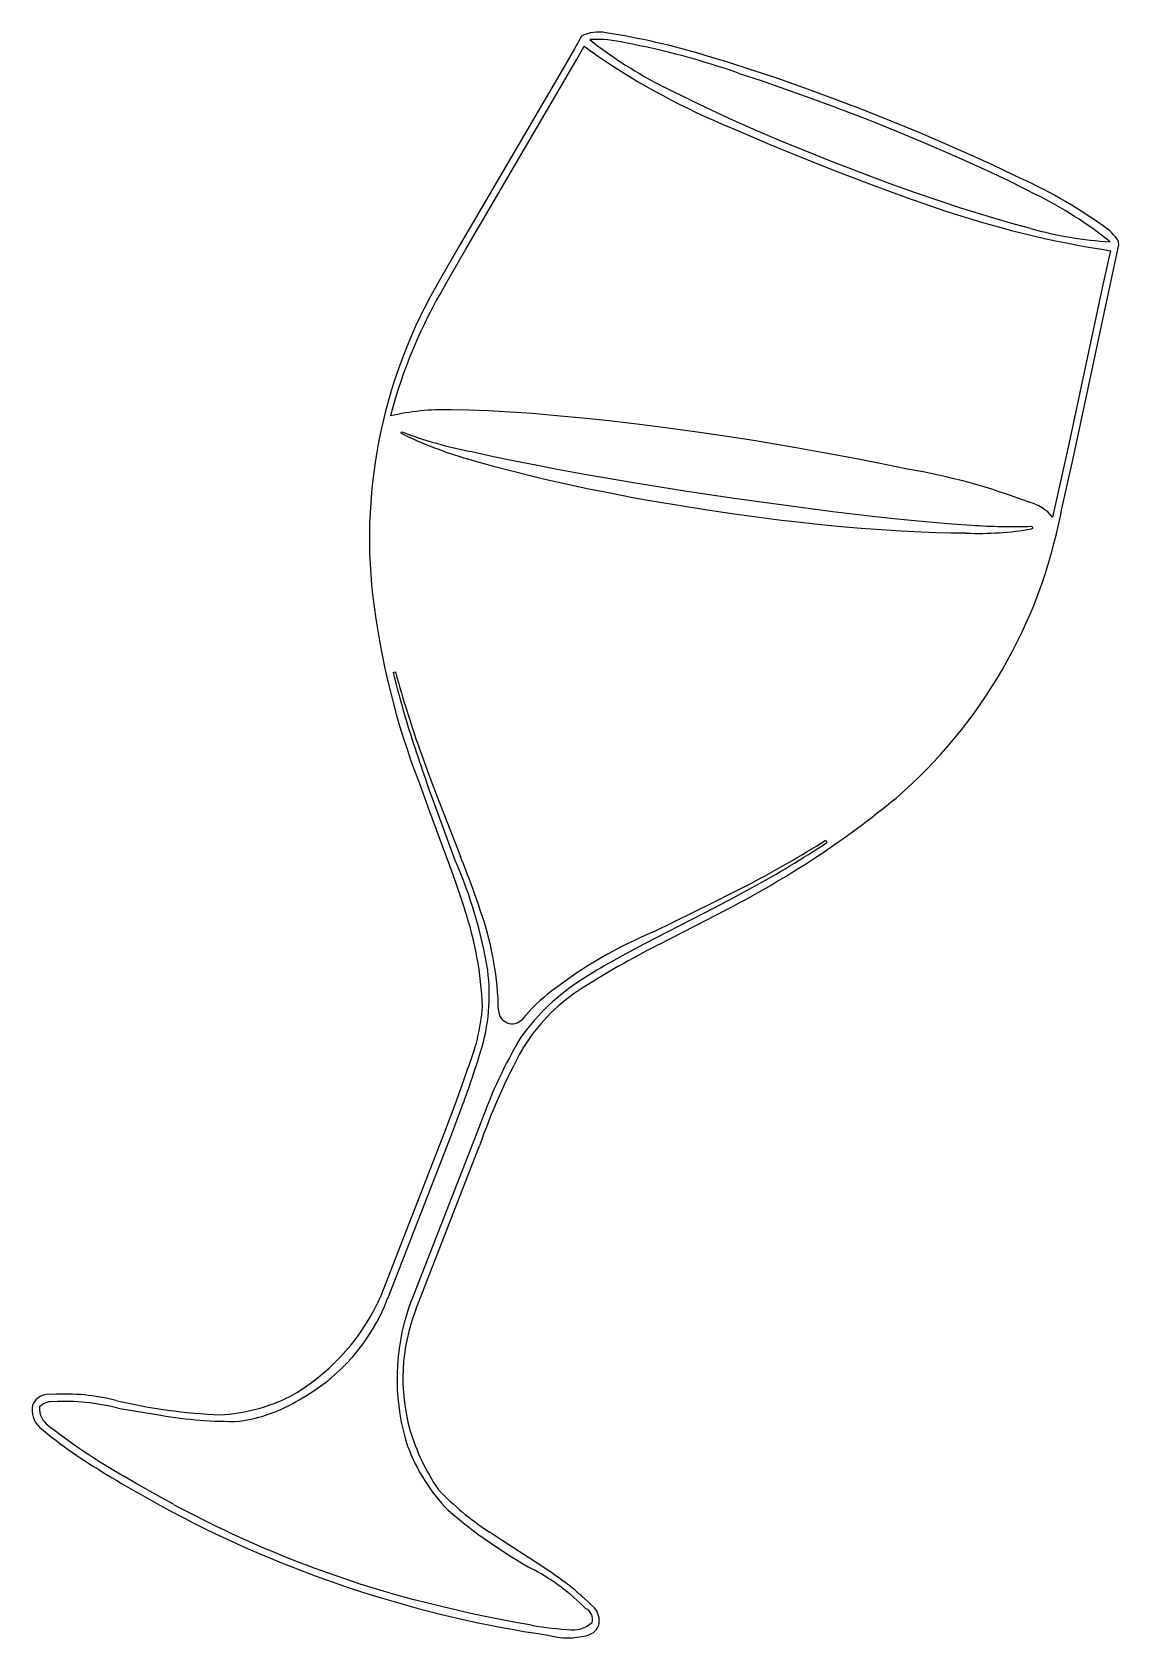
# Model space of a CAD drawing. Extents: x 0.92 to 3.8, y 0.23 to 4.49.
import ezdxf

# ---------------------------------------------------------------- set-up
doc = ezdxf.new("R2010")
doc.units = 0
doc.header["$MEASUREMENT"] = 0
doc.layers.add('Arc', color=6, linetype='CONTINUOUS')
doc.layers.add('Line', color=1, linetype='CONTINUOUS')

msp = doc.modelspace()

# ---------------------------------------------------------------- linework, layer by layer
at = {"layer": 'Arc', "color": 0, "true_color": 0x000000}
for centre, radius, start, end in [((2.4244, 4.3811), 0.1062, 79.647, 115.5542), ((2.4203, 4.1532), 0.3147, 76.1828, 93.4828), ((3.1129, 5.3641), 1.1449, -128.4393, -116.8369), ((2.1392, 2.5398), 1.9694, 73.2539, 81.1113), ((2.1094, 2.4257), 2.0695, 70.6203, 79.2491), ((3.5222, 6.0465), 1.9607, -123.4248, -111.6739), ((3.0301, 2.9661), 1.244, 54.0879, 66.5421), ((3.0976, 3.0823), 1.0887, 51.2727, 63.4742), ((4.1735, 6.5001), 2.6217, -109.0383, -98.6308), ((3.8439, 4.9742), 1.0445, -105.297, -93.5773), ((3.704, 3.8775), 0.1112, 29.6114, 59.9298), ((3.1704, 3.1459), 1.3531, 149.7149, -173.6873), ((3.1649, 3.135), 1.3346, 149.172, 165.4455), ((2.0172, 2.8487), 0.6382, 88.5836, 103.0535), ((2.3984, 4.4535), 1.143, -115.7997, -106.3776), ((2.2824, 4.4143), 1.0563, -110.9903, -100.6), ((2.973, 1.7038), 1.6476, 68.9856, 80.5985), ((3.5383, 3.1321), 0.1126, 38.6133, 76.9248), ((2.3374, 3.4676), 1.3356, -49.1041, -10.9837), ((3.4298, 4.015), 0.8557, -92.1323, -80.5126), ((3.5206, 4.7242), 1.547, -94.0355, -88.1561), ((3.8629, 3.2362), 2.0513, -173.3065, -158.859), ((4.0584, 3.314), 2.2401, -166.4922, -163.4568), ((4.358, 3.4487), 2.5572, -165.1277, -159.9473), ((5.4127, 3.7243), 3.6552, -163.337, -160.1821), ((1.5991, 4.4207), 2.5402, -62.2478, -50.5913), ((1.5012, 4.7663), 2.8601, -62.3782, -57.7992), ((1.6224, 4.4428), 2.5291, -61.4935, -56.2149), ((-0.9193, 1.1322), 3.2, 18.4754, 21.4742), ((0.9242, 1.8041), 1.2224, 9.3181, 23.5591), ((1.1817, 1.8672), 0.9359, 2.369, 18.5077), ((1.3203, 1.8802), 0.8388, 1.0654, 18.4938), ((3.0494, 0.9668), 1.234, 112.8056, 127.3917), ((3.6751, -0.0811), 2.4121, 116.9027, 122.7489), ((1.6376, 1.9361), 0.4972, -17.6308, 7.6134), ((3.2161, 0.6802), 1.5432, 119.4027, 122.7456), ((2.6992, 1.4775), 0.593, 122.4116, 144.1365), ((2.5704, 1.5885), 0.4492, 127.0064, 140.9589), ((2.6481, 1.5335), 0.4987, 123.8575, 148.3634), ((1.5716, 1.9488), 0.5469, -22.6728, -4.4963), ((2.1953, 1.8965), 0.0363, -178.9379, -43.5962), ((3.6559, 1.0042), 1.6362, 151.0963, 161.0065), ((3.3157, 1.1736), 1.2759, 149.3028, 160.5562), ((-0.2153, 2.4933), 2.432, -20.3657, -16.9202), ((1.3318, 1.3632), 0.5621, -60.782, -25.856), ((1.3838, 1.3165), 0.5158, -61.3791, -20.9252), ((2.4716, 0.9195), 0.5813, 163.4237, -162.1256), ((2.412, 0.92), 0.5061, 158.8185, -164.4672), ((0.969, 0.8312), 0.0476, 78.6096, 156.5845), ((0.9762, 0.8134), 0.0456, 83.8714, 130.3971), ((1.0138, 0.3482), 0.5308, 75.6443, 93.8277), ((1.0103, 0.2872), 0.5723, 75.7911, 92.9285), ((1.4755, 2.2382), 1.4148, -103.4912, -92.1584), ((1.3991, 1.2875), 0.4637, -87.1458, -63.4773), ((1.4133, 1.2214), 0.4187, -81.7866, -58.6945), ((0.9895, 0.8377), 0.0654, 169.0909, -134.7846), ((0.9991, 0.8418), 0.0558, 178.6637, -132.0192), ((1.4507, 1.8853), 1.0785, -99.9115, -88.8056), ((1.8038, 1.8262), 1.3458, -129.7383, -120.3338), ((2.0341, 2.163), 1.734, -128.2028, -120.0071), ((2.4551, 0.9401), 0.553, -163.6558, -145.4823), ((2.3667, 0.906), 0.4776, -159.8041, -135.5437), ((2.934, 3.6342), 3.4776, -121.36, -117.5764), ((2.5556, 1.1555), 0.7675, -136.4482, -123.3111), ((2.6952, 3.1816), 2.9467, -118.2943, -104.9253), ((2.8957, 1.5796), 1.3316, -130.7928, -118.8495), ((2.7396, 3.2907), 3.0832, -117.3303, -98.396), ((1.9819, -0.0907), 0.5723, 44.5687, 61.7065), ((1.8188, -0.2963), 0.851, 45.7116, 57.9149), ((2.3758, 0.282), 0.0321, -14.6481, 64.5202), ((2.3714, 0.2778), 0.0545, -11.4909, 40.106), ((2.4035, 1.1693), 0.9161, -99.8649, -93.1752), ((2.3573, 0.3274), 0.0729, -93.5915, -47.2031), ((2.3835, 0.283), 0.0444, -76.7641, -32.1756), ((2.3429, 0.4302), 0.1971, -105.7386, -75.0615)]:
    msp.add_arc(centre, radius, start, end, dxfattribs=at)
at = {"layer": 'Line', "color": 0, "true_color": 0x000000}
for p, q in [((2.3786, 4.4769), (2.3605, 4.4434)), ((2.3605, 4.4434), (2.3275, 4.3861)), ((2.3657, 4.4137), (2.3863, 4.4501)), ((2.3863, 4.4501), (2.4236, 4.4228)), ((2.7667, 4.4074), (2.7067, 4.4257)), ((2.3275, 4.3861), (2.0557, 3.9217)), ((2.3226, 4.3395), (2.3657, 4.4137)), ((2.4236, 4.4228), (2.4421, 4.41)), ((2.8308, 4.3869), (2.7667, 4.4074)), ((2.8986, 4.3641), (2.8308, 4.3869)), ((2.0724, 3.9121), (2.3226, 4.3395)), ((2.6707, 4.3051), (2.596, 4.3426)), ((2.7961, 4.3779), (2.8568, 4.3579)), ((2.8568, 4.3579), (2.9194, 4.3364)), ((2.9699, 4.3389), (2.8986, 4.3641)), ((2.7247, 4.2794), (2.6707, 4.3051)), ((2.9194, 4.3364), (2.9836, 4.3135)), ((3.0444, 4.3116), (2.9699, 4.3389)), ((2.9836, 4.3135), (3.0489, 4.2893)), ((3.122, 4.282), (3.0444, 4.3116)), ((2.7816, 4.2533), (2.7247, 4.2794)), ((3.0489, 4.2893), (3.1481, 4.2511)), ((3.1992, 4.2514), (3.122, 4.282)), ((2.8412, 4.227), (2.7816, 4.2533)), ((2.798, 4.2244), (2.8756, 4.1908)), ((2.9029, 4.2005), (2.8412, 4.227)), ((3.1481, 4.2511), (3.2133, 4.2249)), ((3.2726, 4.2212), (3.1992, 4.2514)), ((3.2133, 4.2249), (3.2769, 4.1985)), ((3.3421, 4.1916), (3.2726, 4.2212)), ((2.8756, 4.1908), (2.962, 4.1551)), ((2.9666, 4.1741), (2.9029, 4.2005)), ((3.0318, 4.1479), (2.9666, 4.1741)), ((3.2769, 4.1985), (3.3387, 4.172)), ((3.3387, 4.172), (3.3983, 4.1456)), ((3.4076, 4.1626), (3.3421, 4.1916)), ((2.962, 4.1551), (3.0578, 4.117)), ((3.1309, 4.1097), (3.0318, 4.1479)), ((3.3983, 4.1456), (3.4552, 4.1195)), ((3.4687, 4.1345), (3.4076, 4.1626)), ((3.5253, 4.1073), (3.4687, 4.1345)), ((3.0578, 4.117), (3.153, 4.0808)), ((3.1962, 4.0855), (3.1309, 4.1097)), ((3.2603, 4.0626), (3.1962, 4.0855)), ((3.4552, 4.1195), (3.5092, 4.0938)), ((3.5092, 4.0938), (3.5838, 4.0564)), ((3.153, 4.0808), (3.2396, 4.0491)), ((3.2396, 4.0491), (3.3183, 4.0218)), ((3.3229, 4.0411), (3.2603, 4.0626)), ((3.3837, 4.0211), (3.3229, 4.0411)), ((3.4704, 3.9941), (3.3837, 4.0211)), ((3.5247, 3.9784), (3.4704, 3.9941)), ((3.5683, 3.9666), (3.5247, 3.9784)), ((2.0557, 3.9217), (2.002, 3.8283)), ((3.7946, 3.8913), (3.8018, 3.9234)), ((3.8018, 3.9234), (3.8007, 3.9324)), ((2.0188, 3.819), (2.0724, 3.9121)), ((3.6803, 3.3573), (3.7946, 3.8913)), ((3.772, 3.8736), (3.7579, 3.8095)), ((3.78, 3.9081), (3.772, 3.8736)), ((3.7579, 3.8095), (3.6671, 3.3873)), ((2.0803, 3.4859), (2.033, 3.4867)), ((2.1324, 3.4839), (2.0803, 3.4859)), ((2.1889, 3.4807), (2.1324, 3.4839)), ((2.2494, 3.4765), (2.1889, 3.4807)), ((2.3136, 3.4711), (2.2494, 3.4765)), ((2.3812, 3.4647), (2.3136, 3.4711)), ((2.4519, 3.4572), (2.3812, 3.4647)), ((2.5252, 3.4487), (2.4519, 3.4572)), ((2.601, 3.4392), (2.5252, 3.4487)), ((1.9009, 3.4265), (1.9021, 3.4278)), ((1.9009, 3.4244), (1.9009, 3.4265)), ((1.9021, 3.4278), (1.904, 3.4281)), ((2.6787, 3.4287), (2.601, 3.4392)), ((2.7582, 3.4172), (2.6787, 3.4287)), ((2.8344, 3.405), (2.7582, 3.4172)), ((2.9469, 3.3859), (2.8344, 3.405)), ((2.0881, 3.3761), (2.146, 3.3632)), ((2.146, 3.3632), (2.1976, 3.3524)), ((3.0152, 3.3737), (2.9469, 3.3859)), ((3.0886, 3.36), (3.0152, 3.3737)), ((3.6671, 3.3873), (3.6263, 3.2023)), ((2.1016, 3.3491), (2.0761, 3.3569)), ((2.1527, 3.3348), (2.1016, 3.3491)), ((2.1912, 3.3246), (2.1527, 3.3348)), ((2.2427, 3.3116), (2.1912, 3.3246)), ((2.1976, 3.3524), (2.2623, 3.3396)), ((2.2623, 3.3396), (2.3142, 3.3297)), ((2.3142, 3.3297), (2.3921, 3.3156)), ((3.165, 3.3451), (3.0886, 3.36)), ((3.2421, 3.3292), (3.165, 3.3451)), ((3.6485, 3.2131), (3.6803, 3.3573)), ((2.2814, 3.3024), (2.2427, 3.3116)), ((2.3461, 3.2878), (2.2814, 3.3024)), ((2.398, 3.2767), (2.3461, 3.2878)), ((2.3921, 3.3156), (2.5221, 3.2933)), ((2.45, 3.2663), (2.398, 3.2767)), ((2.5221, 3.2933), (2.6524, 3.2724)), ((2.5151, 3.2537), (2.45, 3.2663)), ((2.5543, 3.2467), (2.5151, 3.2537)), ((2.6197, 3.2355), (2.5543, 3.2467)), ((2.6851, 3.2248), (2.6197, 3.2355)), ((2.6524, 3.2724), (2.7829, 3.2529)), ((2.7829, 3.2529), (2.9135, 3.2345)), ((2.9135, 3.2345), (3.0444, 3.2176)), ((2.7244, 3.2186), (2.6851, 3.2248)), ((2.7769, 3.2112), (2.7244, 3.2186)), ((2.8426, 3.2022), (2.7769, 3.2112)), ((2.9083, 3.1938), (2.8426, 3.2022)), ((2.9347, 3.1906), (2.9083, 3.1938)), ((3.0138, 3.1821), (2.9347, 3.1906)), ((3.0444, 3.2176), (3.1492, 3.2052)), ((3.1492, 3.2052), (3.2148, 3.1981)), ((3.2148, 3.1981), (3.2804, 3.1915)), ((3.2804, 3.1915), (3.3592, 3.1848)), ((3.0666, 3.1769), (3.0138, 3.1821)), ((3.1195, 3.1724), (3.0666, 3.1769)), ((3.1724, 3.1684), (3.1195, 3.1724)), ((3.2254, 3.1651), (3.1724, 3.1684)), ((3.2784, 3.1625), (3.2254, 3.1651)), ((3.3182, 3.161), (3.2784, 3.1625)), ((3.3581, 3.1601), (3.3182, 3.161)), ((3.3979, 3.1599), (3.3581, 3.1601)), ((3.3592, 3.1848), (3.4118, 3.181)), ((3.5704, 3.178), (3.5725, 3.1769)), ((3.5728, 3.1725), (3.5708, 3.171)), ((3.5725, 3.1769), (3.5734, 3.1746)), ((3.5734, 3.1746), (3.5728, 3.1725)), ((1.8802, 2.7908), (1.8864, 2.7924)), ((1.9558, 2.5719), (1.9749, 2.5196)), ((1.9749, 2.5196), (1.9942, 2.4686)), ((1.9496, 2.4964), (1.9762, 2.4224)), ((1.9927, 2.4332), (1.974, 2.4851)), ((1.9942, 2.4686), (2.0586, 2.3037)), ((2.0447, 2.2927), (1.9927, 2.4332)), ((1.9762, 2.4224), (2.0379, 2.2552)), ((3.0253, 2.3461), (3.0288, 2.3407)), ((2.0379, 2.2552), (2.0594, 2.1939)), ((2.7781, 2.2067), (2.8273, 2.2321)), ((2.8295, 2.2203), (2.7799, 2.1933)), ((2.0594, 2.1939), (2.0693, 2.1643)), ((2.5711, 2.1044), (2.7296, 2.1823)), ((2.7124, 2.1361), (2.7819, 2.1727)), ((2.7296, 2.1823), (2.7781, 2.2067)), ((2.7799, 2.1933), (2.731, 2.1675)), ((2.731, 2.1675), (2.5441, 2.071)), ((2.5837, 2.07), (2.7124, 2.1361)), ((2.5441, 2.071), (2.4862, 2.04)), ((2.4862, 2.04), (2.4585, 2.0246)), ((2.0763, 1.7379), (2.0606, 1.6923)), ((2.0606, 1.6923), (2.0436, 1.6451)), ((2.0436, 1.6451), (2.0163, 1.5728)), ((2.0342, 1.5659), (2.0647, 1.647)), ((2.1126, 1.5983), (2.0909, 1.5438)), ((2.0163, 1.5728), (1.8478, 1.1397)), ((1.8656, 1.1322), (2.0342, 1.5659)), ((2.0909, 1.5438), (1.922, 1.1094)), ((1.9401, 1.1029), (2.1088, 1.5367)), ((1.8478, 1.1397), (1.8377, 1.118)), ((1.922, 1.1094), (1.9145, 1.0854)), ((0.9433, 0.8431), (0.9466, 0.8482)), ((1.1507, 0.842), (1.265, 0.8229)), ((1.1999, 0.642), (1.1669, 0.6614)), ((1.2657, 0.6048), (1.1999, 0.642)), ((1.2984, 0.587), (1.2657, 0.6048)), ((2.1692, 0.4908), (2.1341, 0.5142)), ((2.2709, 0.4247), (2.1692, 0.4908)), ((2.0082, 0.316), (1.9362, 0.3343)), ((2.0818, 0.299), (2.0082, 0.316)), ((2.1192, 0.291), (2.0818, 0.299)), ((2.1954, 0.2759), (2.1192, 0.291)), ((2.2466, 0.2668), (2.1954, 0.2759)), ((2.4211, 0.2594), (2.4248, 0.2669))]:
    msp.add_line(p, q, dxfattribs=at)

doc.saveas('drawing.dxf')
